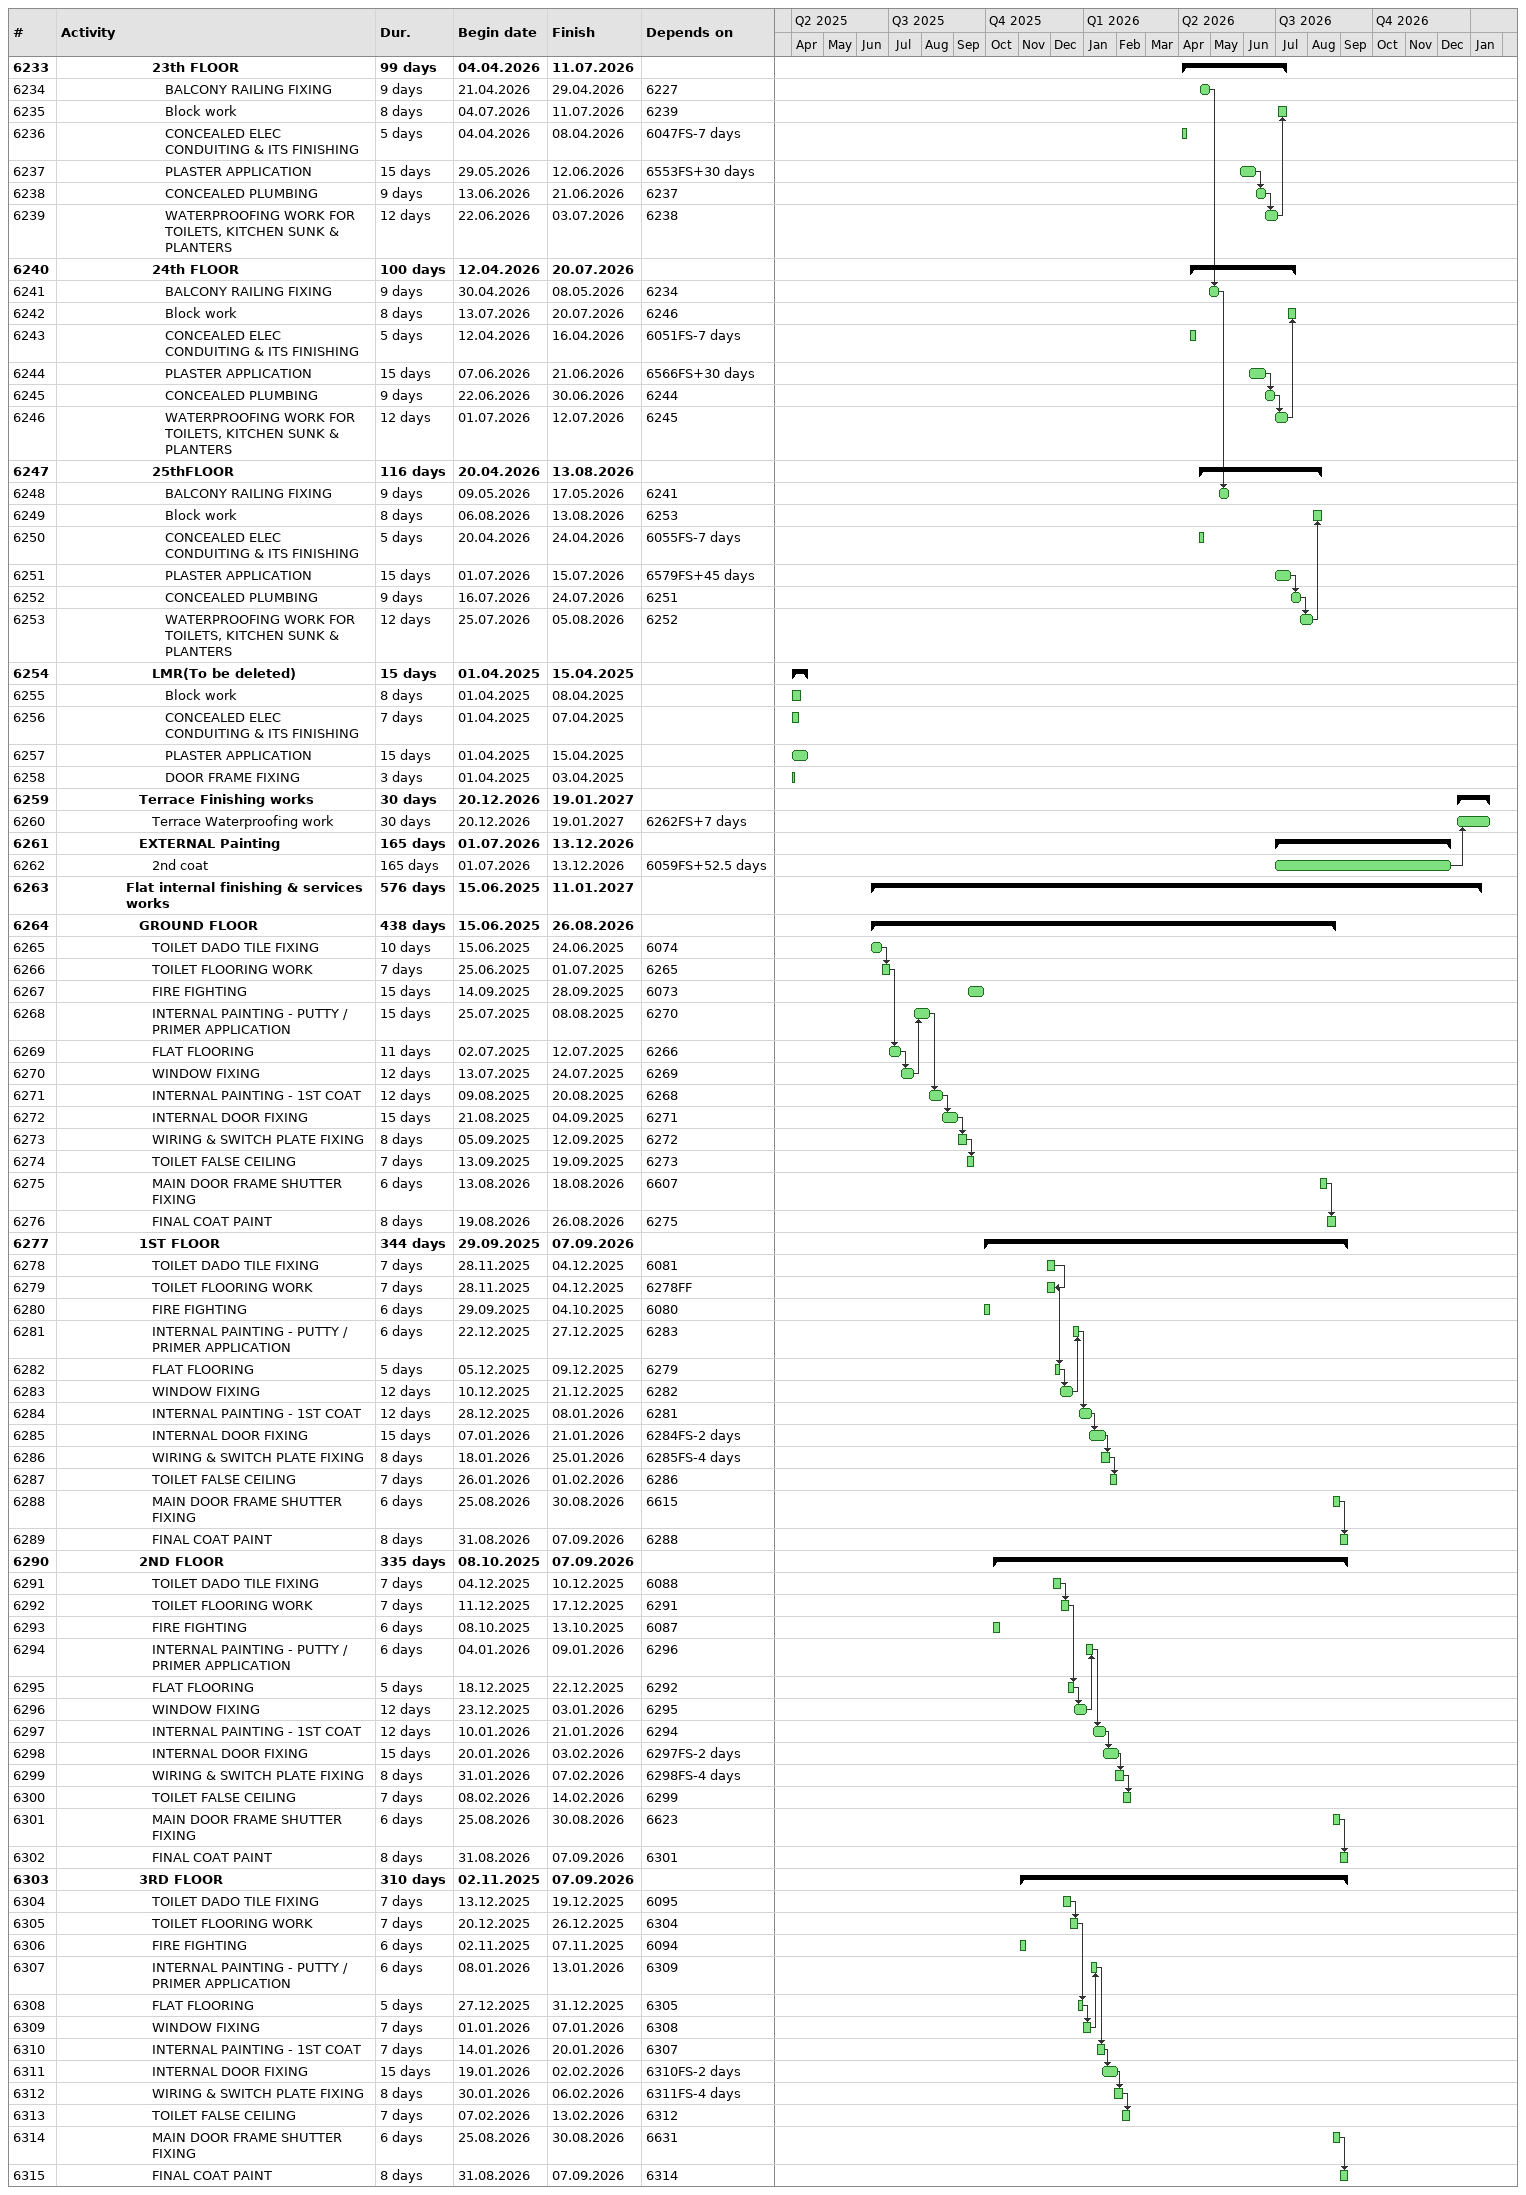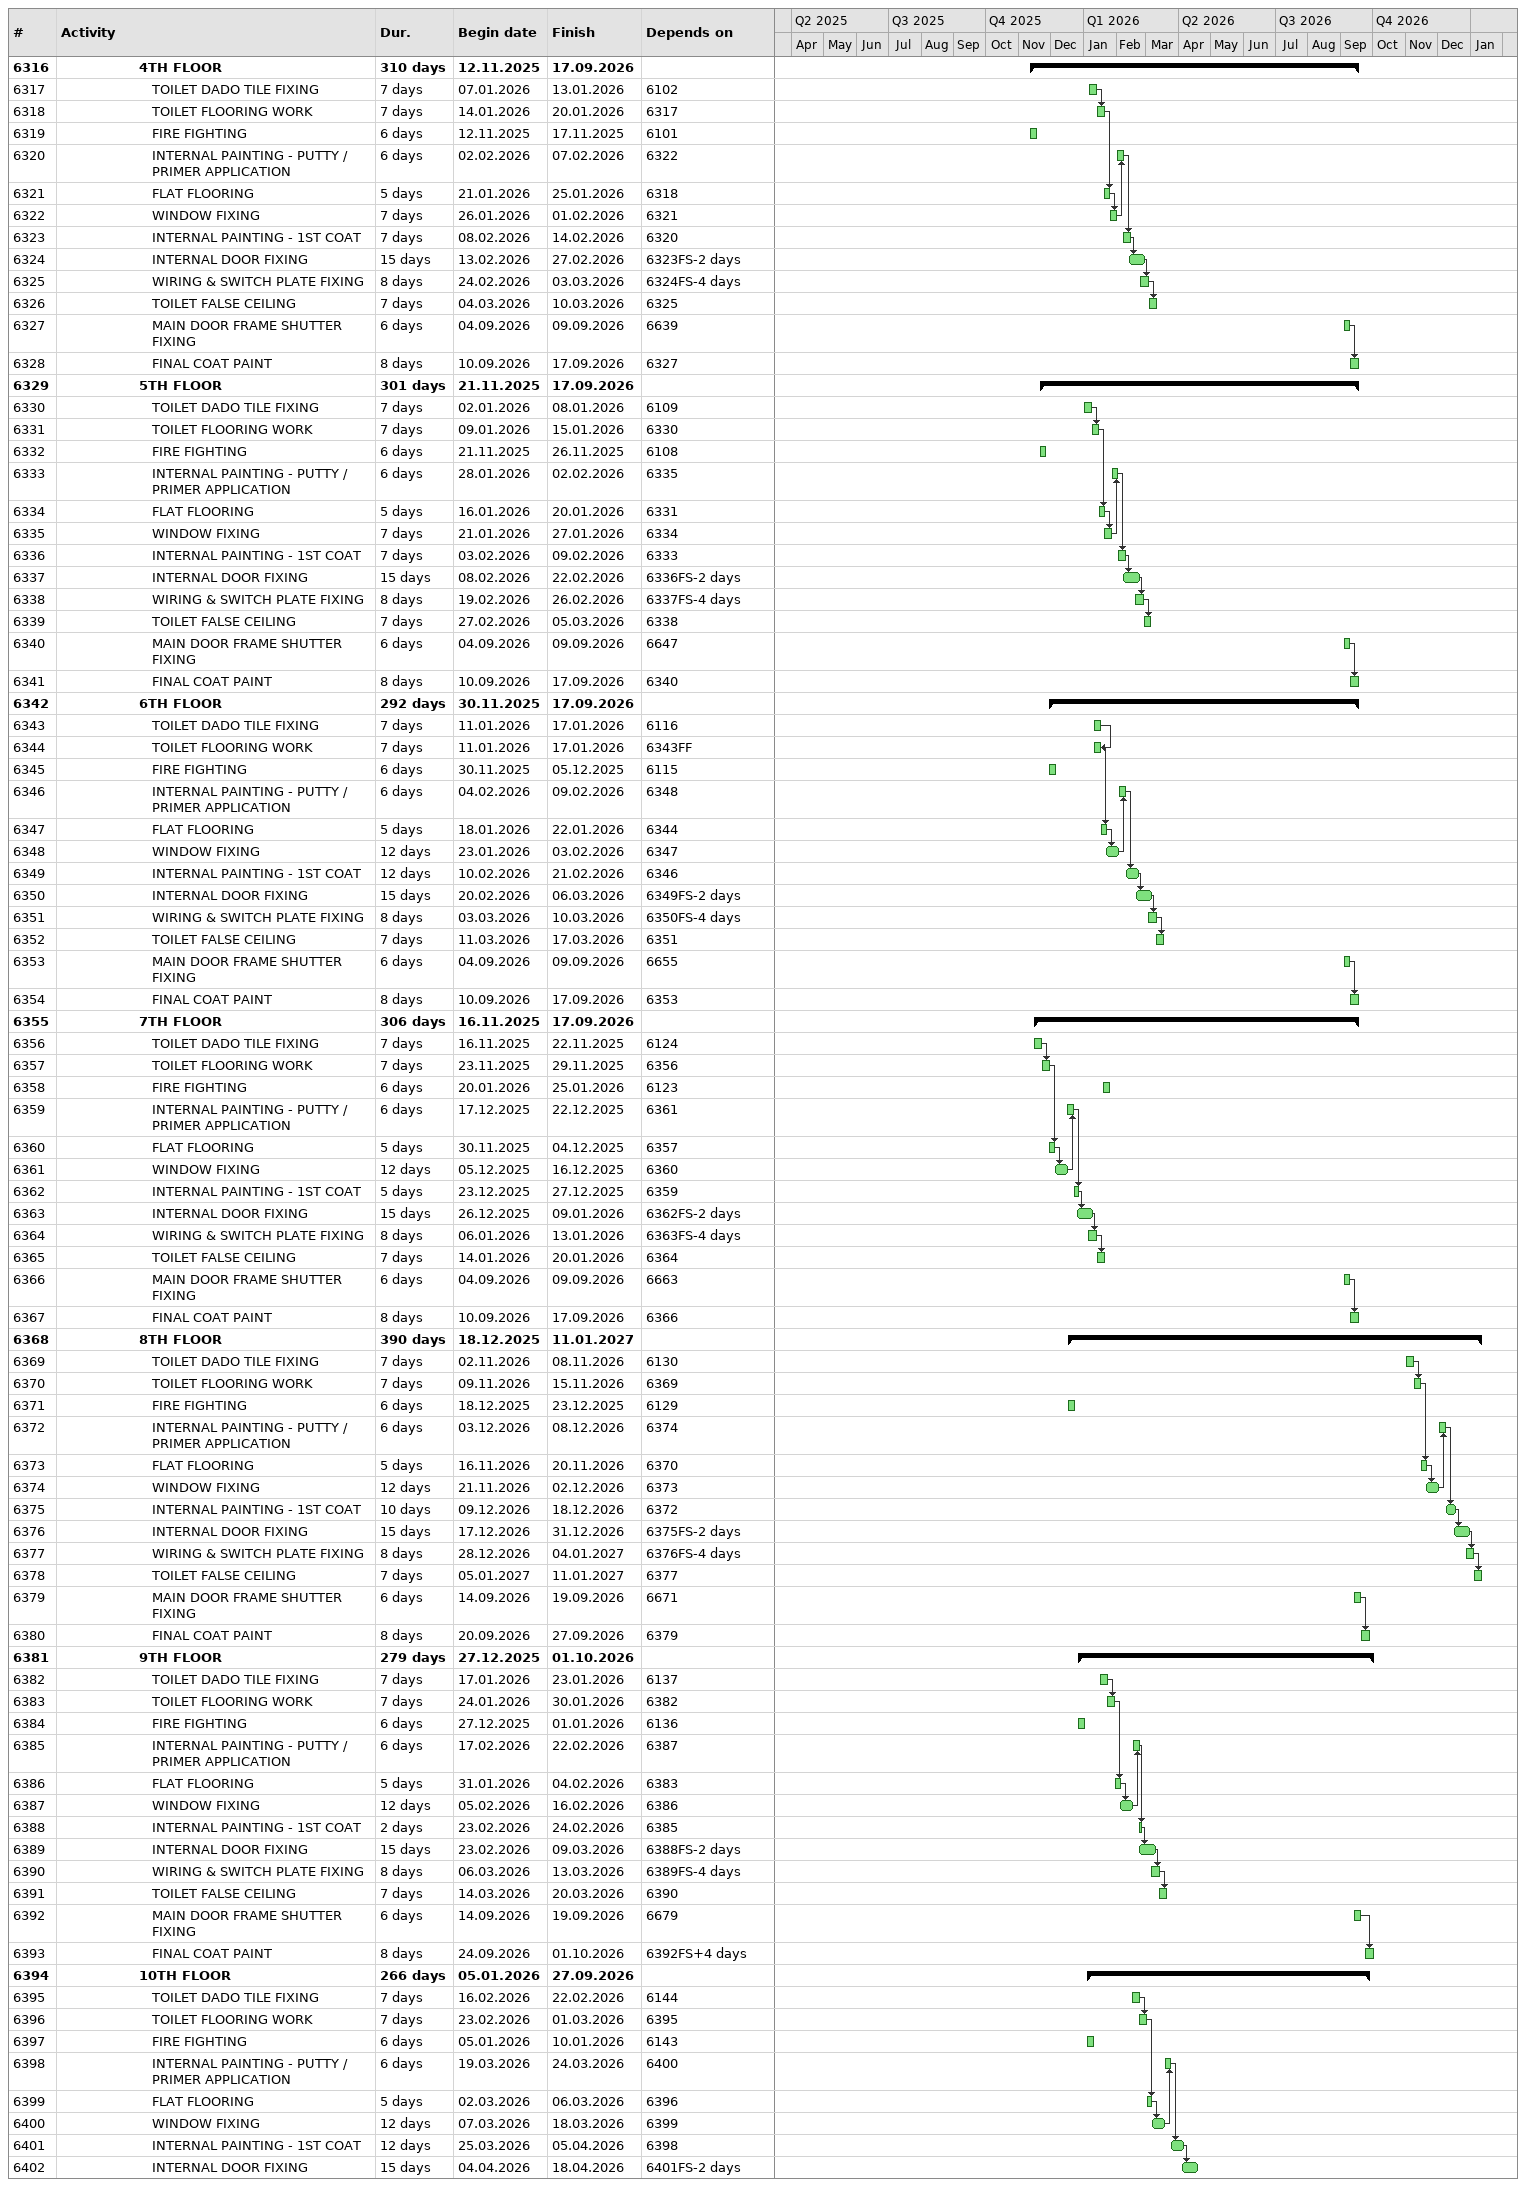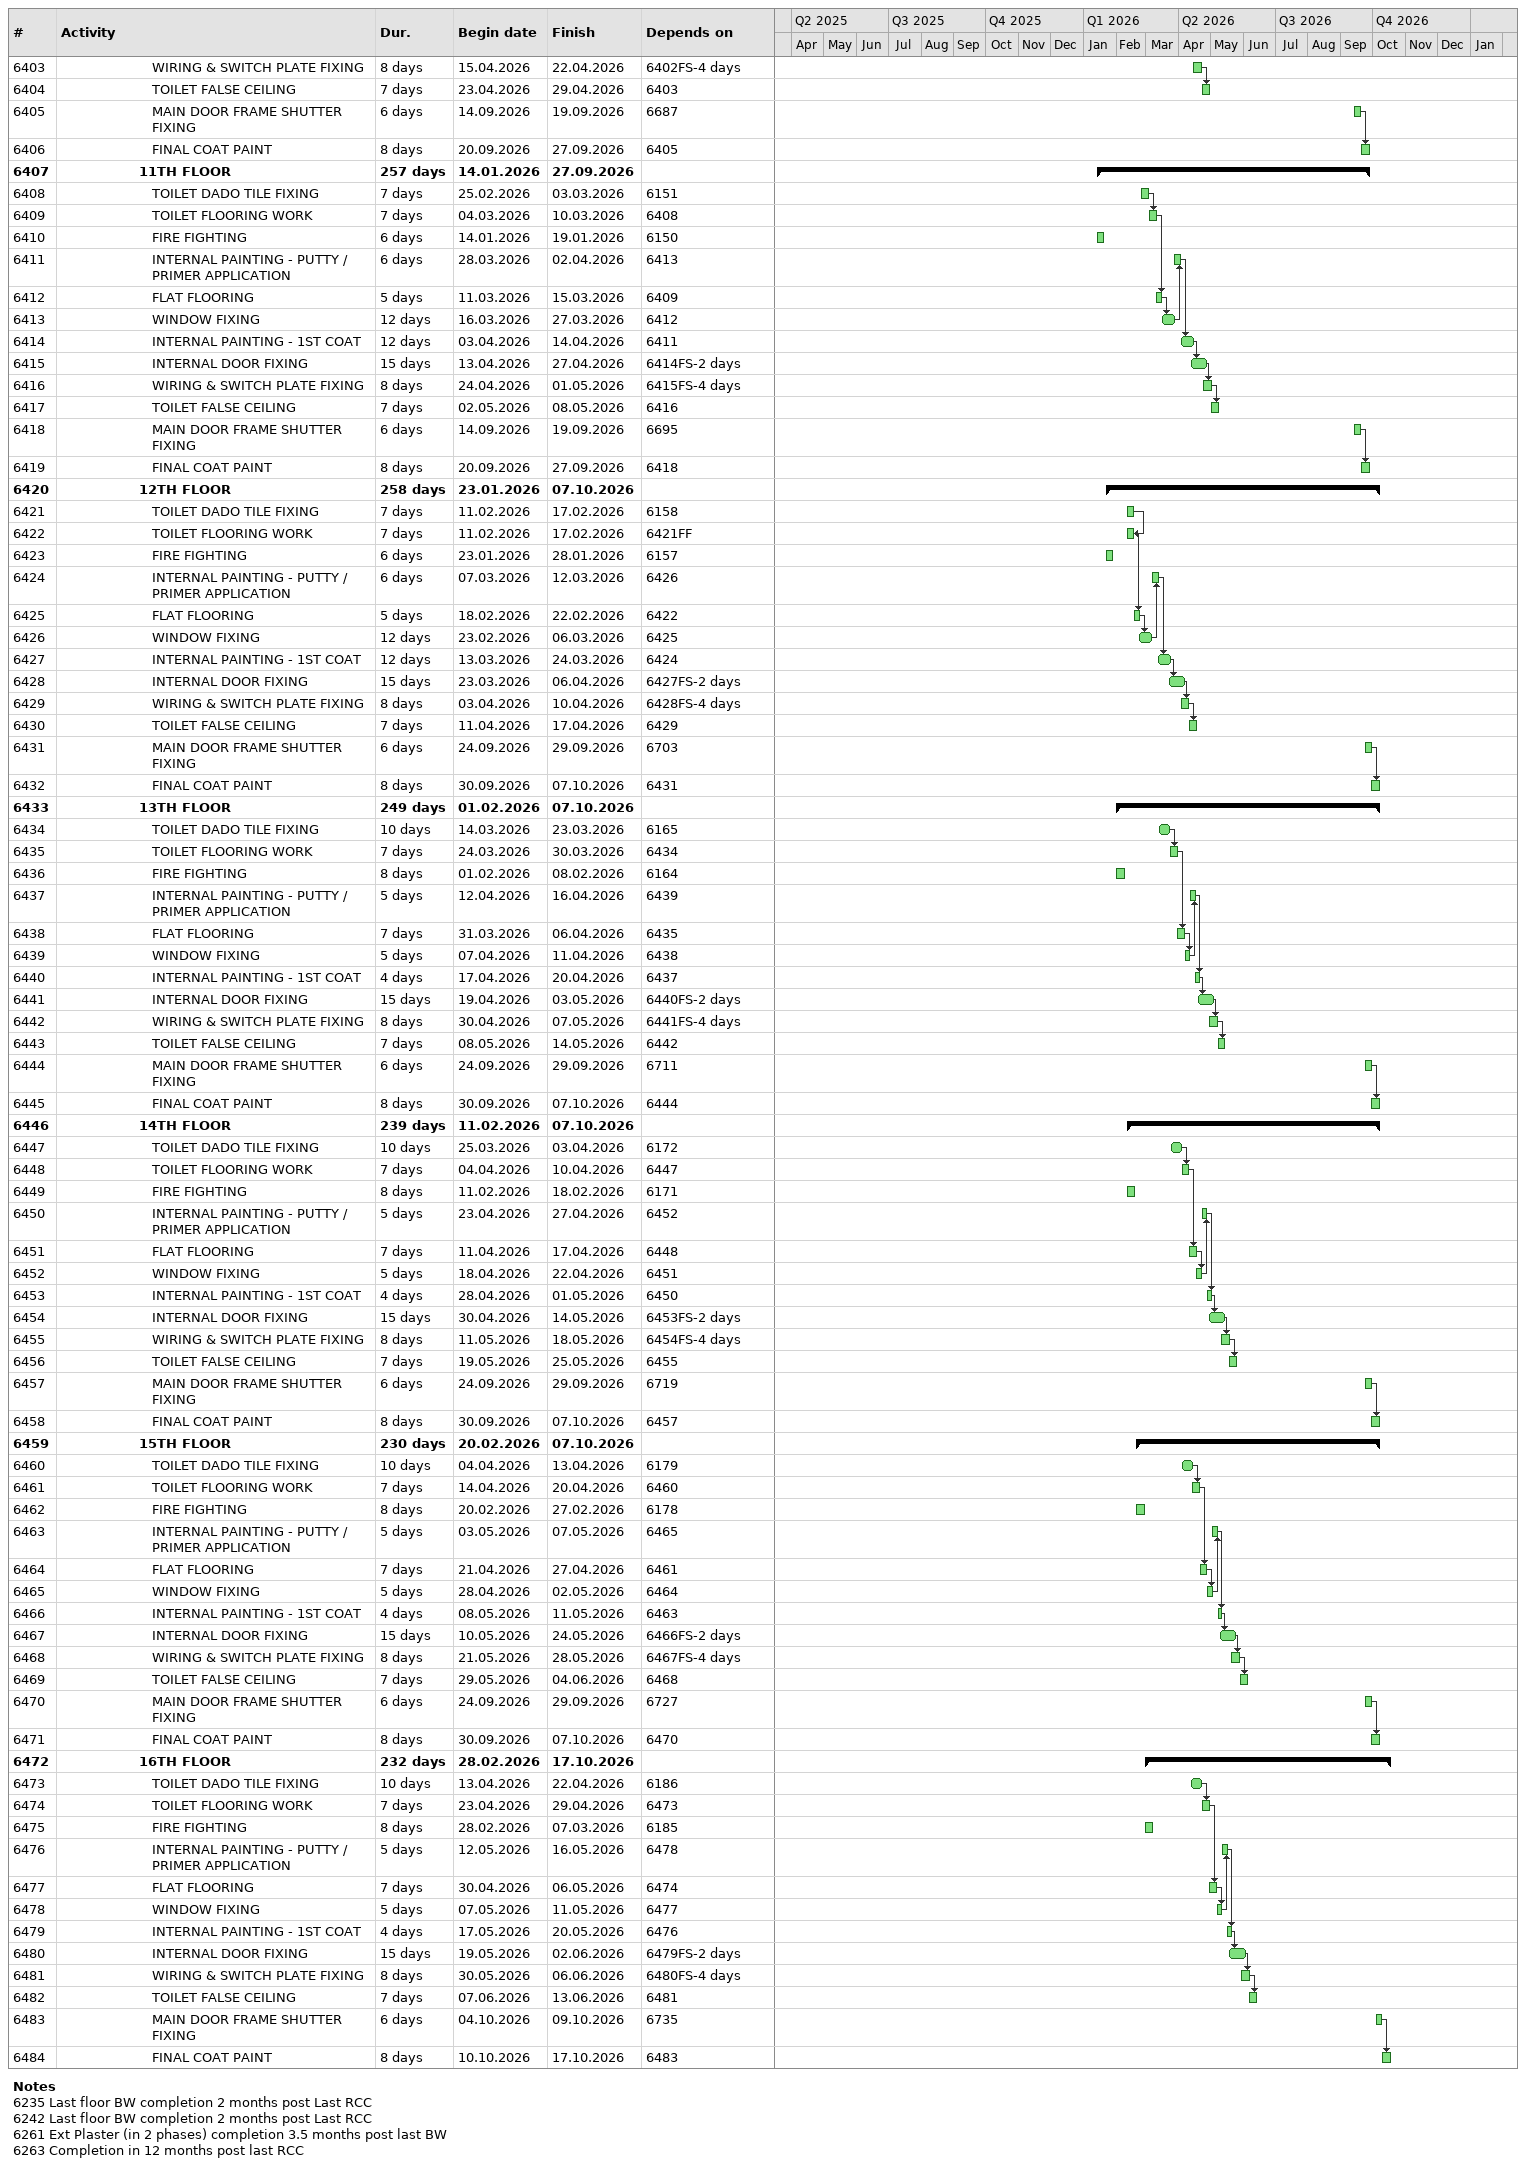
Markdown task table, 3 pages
| ID | Level | Task | Duration | Start | Finish | Predecessors |
|---|---|---|---|---|---|---|
| 6233 | 8 | **23th FLOOR** | 99d | 2026-04-04 | 2026-07-11 |  |
| 6234 | 9 | BALCONY RAILING FIXING | 9d | 2026-04-21 | 2026-04-29 | 6227 |
| 6235 | 9 | Block work | 8d | 2026-07-04 | 2026-07-11 | 6239 |
| 6236 | 9 | CONCEALED ELEC CONDUITING & ITS FINISHING | 5d | 2026-04-04 | 2026-04-08 | 6047FS-7d |
| 6237 | 9 | PLASTER APPLICATION | 15d | 2026-05-29 | 2026-06-12 | 6553FS+30d |
| 6238 | 9 | CONCEALED PLUMBING | 9d | 2026-06-13 | 2026-06-21 | 6237 |
| 6239 | 9 | WATERPROOFING WORK FOR TOILETS, KITCHEN SUNK & PLANTERS | 12d | 2026-06-22 | 2026-07-03 | 6238 |
| 6240 | 8 | **24th FLOOR** | 100d | 2026-04-12 | 2026-07-20 |  |
| 6241 | 9 | BALCONY RAILING FIXING | 9d | 2026-04-30 | 2026-05-08 | 6234 |
| 6242 | 9 | Block work | 8d | 2026-07-13 | 2026-07-20 | 6246 |
| 6243 | 9 | CONCEALED ELEC CONDUITING & ITS FINISHING | 5d | 2026-04-12 | 2026-04-16 | 6051FS-7d |
| 6244 | 9 | PLASTER APPLICATION | 15d | 2026-06-07 | 2026-06-21 | 6566FS+30d |
| 6245 | 9 | CONCEALED PLUMBING | 9d | 2026-06-22 | 2026-06-30 | 6244 |
| 6246 | 9 | WATERPROOFING WORK FOR TOILETS, KITCHEN SUNK & PLANTERS | 12d | 2026-07-01 | 2026-07-12 | 6245 |
| 6247 | 8 | **25thFLOOR** | 116d | 2026-04-20 | 2026-08-13 |  |
| 6248 | 9 | BALCONY RAILING FIXING | 9d | 2026-05-09 | 2026-05-17 | 6241 |
| 6249 | 9 | Block work | 8d | 2026-08-06 | 2026-08-13 | 6253 |
| 6250 | 9 | CONCEALED ELEC CONDUITING & ITS FINISHING | 5d | 2026-04-20 | 2026-04-24 | 6055FS-7d |
| 6251 | 9 | PLASTER APPLICATION | 15d | 2026-07-01 | 2026-07-15 | 6579FS+45d |
| 6252 | 9 | CONCEALED PLUMBING | 9d | 2026-07-16 | 2026-07-24 | 6251 |
| 6253 | 9 | WATERPROOFING WORK FOR TOILETS, KITCHEN SUNK & PLANTERS | 12d | 2026-07-25 | 2026-08-05 | 6252 |
| 6254 | 8 | **LMR(To be deleted)** | 15d | 2025-04-01 | 2025-04-15 |  |
| 6255 | 9 | Block work | 8d | 2025-04-01 | 2025-04-08 |  |
| 6256 | 9 | CONCEALED ELEC CONDUITING & ITS FINISHING | 7d | 2025-04-01 | 2025-04-07 |  |
| 6257 | 9 | PLASTER APPLICATION | 15d | 2025-04-01 | 2025-04-15 |  |
| 6258 | 9 | DOOR FRAME FIXING | 3d | 2025-04-01 | 2025-04-03 |  |
| 6259 | 7 | **Terrace Finishing works** | 30d | 2026-12-20 | 2027-01-19 |  |
| 6260 | 8 | Terrace Waterproofing work | 30d | 2026-12-20 | 2027-01-19 | 6262FS+7d |
| 6261 | 7 | **EXTERNAL Painting** | 165d | 2026-07-01 | 2026-12-13 |  |
| 6262 | 8 | 2nd coat | 165d | 2026-07-01 | 2026-12-13 | 6059FS+52.5d |
| 6263 | 6 | **Flat internal finishing & services works** | 576d | 2025-06-15 | 2027-01-11 |  |
| 6264 | 7 | **GROUND FLOOR** | 438d | 2025-06-15 | 2026-08-26 |  |
| 6265 | 8 | TOILET DADO TILE FIXING | 10d | 2025-06-15 | 2025-06-24 | 6074 |
| 6266 | 8 | TOILET FLOORING WORK | 7d | 2025-06-25 | 2025-07-01 | 6265 |
| 6267 | 8 | FIRE FIGHTING | 15d | 2025-09-14 | 2025-09-28 | 6073 |
| 6268 | 8 | INTERNAL PAINTING - PUTTY / PRIMER APPLICATION | 15d | 2025-07-25 | 2025-08-08 | 6270 |
| 6269 | 8 | FLAT FLOORING | 11d | 2025-07-02 | 2025-07-12 | 6266 |
| 6270 | 8 | WINDOW FIXING | 12d | 2025-07-13 | 2025-07-24 | 6269 |
| 6271 | 8 | INTERNAL PAINTING - 1ST COAT | 12d | 2025-08-09 | 2025-08-20 | 6268 |
| 6272 | 8 | INTERNAL DOOR FIXING | 15d | 2025-08-21 | 2025-09-04 | 6271 |
| 6273 | 8 | WIRING & SWITCH PLATE FIXING | 8d | 2025-09-05 | 2025-09-12 | 6272 |
| 6274 | 8 | TOILET FALSE CEILING | 7d | 2025-09-13 | 2025-09-19 | 6273 |
| 6275 | 8 | MAIN DOOR FRAME SHUTTER FIXING | 6d | 2026-08-13 | 2026-08-18 | 6607 |
| 6276 | 8 | FINAL COAT PAINT | 8d | 2026-08-19 | 2026-08-26 | 6275 |
| 6277 | 7 | **1ST FLOOR** | 344d | 2025-09-29 | 2026-09-07 |  |
| 6278 | 8 | TOILET DADO TILE FIXING | 7d | 2025-11-28 | 2025-12-04 | 6081 |
| 6279 | 8 | TOILET FLOORING WORK | 7d | 2025-11-28 | 2025-12-04 | 6278FF |
| 6280 | 8 | FIRE FIGHTING | 6d | 2025-09-29 | 2025-10-04 | 6080 |
| 6281 | 8 | INTERNAL PAINTING - PUTTY / PRIMER APPLICATION | 6d | 2025-12-22 | 2025-12-27 | 6283 |
| 6282 | 8 | FLAT FLOORING | 5d | 2025-12-05 | 2025-12-09 | 6279 |
| 6283 | 8 | WINDOW FIXING | 12d | 2025-12-10 | 2025-12-21 | 6282 |
| 6284 | 8 | INTERNAL PAINTING - 1ST COAT | 12d | 2025-12-28 | 2026-01-08 | 6281 |
| 6285 | 8 | INTERNAL DOOR FIXING | 15d | 2026-01-07 | 2026-01-21 | 6284FS-2d |
| 6286 | 8 | WIRING & SWITCH PLATE FIXING | 8d | 2026-01-18 | 2026-01-25 | 6285FS-4d |
| 6287 | 8 | TOILET FALSE CEILING | 7d | 2026-01-26 | 2026-02-01 | 6286 |
| 6288 | 8 | MAIN DOOR FRAME SHUTTER FIXING | 6d | 2026-08-25 | 2026-08-30 | 6615 |
| 6289 | 8 | FINAL COAT PAINT | 8d | 2026-08-31 | 2026-09-07 | 6288 |
| 6290 | 7 | **2ND FLOOR** | 335d | 2025-10-08 | 2026-09-07 |  |
| 6291 | 8 | TOILET DADO TILE FIXING | 7d | 2025-12-04 | 2025-12-10 | 6088 |
| 6292 | 8 | TOILET FLOORING WORK | 7d | 2025-12-11 | 2025-12-17 | 6291 |
| 6293 | 8 | FIRE FIGHTING | 6d | 2025-10-08 | 2025-10-13 | 6087 |
| 6294 | 8 | INTERNAL PAINTING - PUTTY / PRIMER APPLICATION | 6d | 2026-01-04 | 2026-01-09 | 6296 |
| 6295 | 8 | FLAT FLOORING | 5d | 2025-12-18 | 2025-12-22 | 6292 |
| 6296 | 8 | WINDOW FIXING | 12d | 2025-12-23 | 2026-01-03 | 6295 |
| 6297 | 8 | INTERNAL PAINTING - 1ST COAT | 12d | 2026-01-10 | 2026-01-21 | 6294 |
| 6298 | 8 | INTERNAL DOOR FIXING | 15d | 2026-01-20 | 2026-02-03 | 6297FS-2d |
| 6299 | 8 | WIRING & SWITCH PLATE FIXING | 8d | 2026-01-31 | 2026-02-07 | 6298FS-4d |
| 6300 | 8 | TOILET FALSE CEILING | 7d | 2026-02-08 | 2026-02-14 | 6299 |
| 6301 | 8 | MAIN DOOR FRAME SHUTTER FIXING | 6d | 2026-08-25 | 2026-08-30 | 6623 |
| 6302 | 8 | FINAL COAT PAINT | 8d | 2026-08-31 | 2026-09-07 | 6301 |
| 6303 | 7 | **3RD FLOOR** | 310d | 2025-11-02 | 2026-09-07 |  |
| 6304 | 8 | TOILET DADO TILE FIXING | 7d | 2025-12-13 | 2025-12-19 | 6095 |
| 6305 | 8 | TOILET FLOORING WORK | 7d | 2025-12-20 | 2025-12-26 | 6304 |
| 6306 | 8 | FIRE FIGHTING | 6d | 2025-11-02 | 2025-11-07 | 6094 |
| 6307 | 8 | INTERNAL PAINTING - PUTTY / PRIMER APPLICATION | 6d | 2026-01-08 | 2026-01-13 | 6309 |
| 6308 | 8 | FLAT FLOORING | 5d | 2025-12-27 | 2025-12-31 | 6305 |
| 6309 | 8 | WINDOW FIXING | 7d | 2026-01-01 | 2026-01-07 | 6308 |
| 6310 | 8 | INTERNAL PAINTING - 1ST COAT | 7d | 2026-01-14 | 2026-01-20 | 6307 |
| 6311 | 8 | INTERNAL DOOR FIXING | 15d | 2026-01-19 | 2026-02-02 | 6310FS-2d |
| 6312 | 8 | WIRING & SWITCH PLATE FIXING | 8d | 2026-01-30 | 2026-02-06 | 6311FS-4d |
| 6313 | 8 | TOILET FALSE CEILING | 7d | 2026-02-07 | 2026-02-13 | 6312 |
| 6314 | 8 | MAIN DOOR FRAME SHUTTER FIXING | 6d | 2026-08-25 | 2026-08-30 | 6631 |
| 6315 | 8 | FINAL COAT PAINT | 8d | 2026-08-31 | 2026-09-07 | 6314 |
| 6316 | 7 | **4TH FLOOR** | 310d | 2025-11-12 | 2026-09-17 |  |
| 6317 | 8 | TOILET DADO TILE FIXING | 7d | 2026-01-07 | 2026-01-13 | 6102 |
| 6318 | 8 | TOILET FLOORING WORK | 7d | 2026-01-14 | 2026-01-20 | 6317 |
| 6319 | 8 | FIRE FIGHTING | 6d | 2025-11-12 | 2025-11-17 | 6101 |
| 6320 | 8 | INTERNAL PAINTING - PUTTY / PRIMER APPLICATION | 6d | 2026-02-02 | 2026-02-07 | 6322 |
| 6321 | 8 | FLAT FLOORING | 5d | 2026-01-21 | 2026-01-25 | 6318 |
| 6322 | 8 | WINDOW FIXING | 7d | 2026-01-26 | 2026-02-01 | 6321 |
| 6323 | 8 | INTERNAL PAINTING - 1ST COAT | 7d | 2026-02-08 | 2026-02-14 | 6320 |
| 6324 | 8 | INTERNAL DOOR FIXING | 15d | 2026-02-13 | 2026-02-27 | 6323FS-2d |
| 6325 | 8 | WIRING & SWITCH PLATE FIXING | 8d | 2026-02-24 | 2026-03-03 | 6324FS-4d |
| 6326 | 8 | TOILET FALSE CEILING | 7d | 2026-03-04 | 2026-03-10 | 6325 |
| 6327 | 8 | MAIN DOOR FRAME SHUTTER FIXING | 6d | 2026-09-04 | 2026-09-09 | 6639 |
| 6328 | 8 | FINAL COAT PAINT | 8d | 2026-09-10 | 2026-09-17 | 6327 |
| 6329 | 7 | **5TH FLOOR** | 301d | 2025-11-21 | 2026-09-17 |  |
| 6330 | 8 | TOILET DADO TILE FIXING | 7d | 2026-01-02 | 2026-01-08 | 6109 |
| 6331 | 8 | TOILET FLOORING WORK | 7d | 2026-01-09 | 2026-01-15 | 6330 |
| 6332 | 8 | FIRE FIGHTING | 6d | 2025-11-21 | 2025-11-26 | 6108 |
| 6333 | 8 | INTERNAL PAINTING - PUTTY / PRIMER APPLICATION | 6d | 2026-01-28 | 2026-02-02 | 6335 |
| 6334 | 8 | FLAT FLOORING | 5d | 2026-01-16 | 2026-01-20 | 6331 |
| 6335 | 8 | WINDOW FIXING | 7d | 2026-01-21 | 2026-01-27 | 6334 |
| 6336 | 8 | INTERNAL PAINTING - 1ST COAT | 7d | 2026-02-03 | 2026-02-09 | 6333 |
| 6337 | 8 | INTERNAL DOOR FIXING | 15d | 2026-02-08 | 2026-02-22 | 6336FS-2d |
| 6338 | 8 | WIRING & SWITCH PLATE FIXING | 8d | 2026-02-19 | 2026-02-26 | 6337FS-4d |
| 6339 | 8 | TOILET FALSE CEILING | 7d | 2026-02-27 | 2026-03-05 | 6338 |
| 6340 | 8 | MAIN DOOR FRAME SHUTTER FIXING | 6d | 2026-09-04 | 2026-09-09 | 6647 |
| 6341 | 8 | FINAL COAT PAINT | 8d | 2026-09-10 | 2026-09-17 | 6340 |
| 6342 | 7 | **6TH FLOOR** | 292d | 2025-11-30 | 2026-09-17 |  |
| 6343 | 8 | TOILET DADO TILE FIXING | 7d | 2026-01-11 | 2026-01-17 | 6116 |
| 6344 | 8 | TOILET FLOORING WORK | 7d | 2026-01-11 | 2026-01-17 | 6343FF |
| 6345 | 8 | FIRE FIGHTING | 6d | 2025-11-30 | 2025-12-05 | 6115 |
| 6346 | 8 | INTERNAL PAINTING - PUTTY / PRIMER APPLICATION | 6d | 2026-02-04 | 2026-02-09 | 6348 |
| 6347 | 8 | FLAT FLOORING | 5d | 2026-01-18 | 2026-01-22 | 6344 |
| 6348 | 8 | WINDOW FIXING | 12d | 2026-01-23 | 2026-02-03 | 6347 |
| 6349 | 8 | INTERNAL PAINTING - 1ST COAT | 12d | 2026-02-10 | 2026-02-21 | 6346 |
| 6350 | 8 | INTERNAL DOOR FIXING | 15d | 2026-02-20 | 2026-03-06 | 6349FS-2d |
| 6351 | 8 | WIRING & SWITCH PLATE FIXING | 8d | 2026-03-03 | 2026-03-10 | 6350FS-4d |
| 6352 | 8 | TOILET FALSE CEILING | 7d | 2026-03-11 | 2026-03-17 | 6351 |
| 6353 | 8 | MAIN DOOR FRAME SHUTTER FIXING | 6d | 2026-09-04 | 2026-09-09 | 6655 |
| 6354 | 8 | FINAL COAT PAINT | 8d | 2026-09-10 | 2026-09-17 | 6353 |
| 6355 | 7 | **7TH FLOOR** | 306d | 2025-11-16 | 2026-09-17 |  |
| 6356 | 8 | TOILET DADO TILE FIXING | 7d | 2025-11-16 | 2025-11-22 | 6124 |
| 6357 | 8 | TOILET FLOORING WORK | 7d | 2025-11-23 | 2025-11-29 | 6356 |
| 6358 | 8 | FIRE FIGHTING | 6d | 2026-01-20 | 2026-01-25 | 6123 |
| 6359 | 8 | INTERNAL PAINTING - PUTTY / PRIMER APPLICATION | 6d | 2025-12-17 | 2025-12-22 | 6361 |
| 6360 | 8 | FLAT FLOORING | 5d | 2025-11-30 | 2025-12-04 | 6357 |
| 6361 | 8 | WINDOW FIXING | 12d | 2025-12-05 | 2025-12-16 | 6360 |
| 6362 | 8 | INTERNAL PAINTING - 1ST COAT | 5d | 2025-12-23 | 2025-12-27 | 6359 |
| 6363 | 8 | INTERNAL DOOR FIXING | 15d | 2025-12-26 | 2026-01-09 | 6362FS-2d |
| 6364 | 8 | WIRING & SWITCH PLATE FIXING | 8d | 2026-01-06 | 2026-01-13 | 6363FS-4d |
| 6365 | 8 | TOILET FALSE CEILING | 7d | 2026-01-14 | 2026-01-20 | 6364 |
| 6366 | 8 | MAIN DOOR FRAME SHUTTER FIXING | 6d | 2026-09-04 | 2026-09-09 | 6663 |
| 6367 | 8 | FINAL COAT PAINT | 8d | 2026-09-10 | 2026-09-17 | 6366 |
| 6368 | 7 | **8TH FLOOR** | 390d | 2025-12-18 | 2027-01-11 |  |
| 6369 | 8 | TOILET DADO TILE FIXING | 7d | 2026-11-02 | 2026-11-08 | 6130 |
| 6370 | 8 | TOILET FLOORING WORK | 7d | 2026-11-09 | 2026-11-15 | 6369 |
| 6371 | 8 | FIRE FIGHTING | 6d | 2025-12-18 | 2025-12-23 | 6129 |
| 6372 | 8 | INTERNAL PAINTING - PUTTY / PRIMER APPLICATION | 6d | 2026-12-03 | 2026-12-08 | 6374 |
| 6373 | 8 | FLAT FLOORING | 5d | 2026-11-16 | 2026-11-20 | 6370 |
| 6374 | 8 | WINDOW FIXING | 12d | 2026-11-21 | 2026-12-02 | 6373 |
| 6375 | 8 | INTERNAL PAINTING - 1ST COAT | 10d | 2026-12-09 | 2026-12-18 | 6372 |
| 6376 | 8 | INTERNAL DOOR FIXING | 15d | 2026-12-17 | 2026-12-31 | 6375FS-2d |
| 6377 | 8 | WIRING & SWITCH PLATE FIXING | 8d | 2026-12-28 | 2027-01-04 | 6376FS-4d |
| 6378 | 8 | TOILET FALSE CEILING | 7d | 2027-01-05 | 2027-01-11 | 6377 |
| 6379 | 8 | MAIN DOOR FRAME SHUTTER FIXING | 6d | 2026-09-14 | 2026-09-19 | 6671 |
| 6380 | 8 | FINAL COAT PAINT | 8d | 2026-09-20 | 2026-09-27 | 6379 |
| 6381 | 7 | **9TH FLOOR** | 279d | 2025-12-27 | 2026-10-01 |  |
| 6382 | 8 | TOILET DADO TILE FIXING | 7d | 2026-01-17 | 2026-01-23 | 6137 |
| 6383 | 8 | TOILET FLOORING WORK | 7d | 2026-01-24 | 2026-01-30 | 6382 |
| 6384 | 8 | FIRE FIGHTING | 6d | 2025-12-27 | 2026-01-01 | 6136 |
| 6385 | 8 | INTERNAL PAINTING - PUTTY / PRIMER APPLICATION | 6d | 2026-02-17 | 2026-02-22 | 6387 |
| 6386 | 8 | FLAT FLOORING | 5d | 2026-01-31 | 2026-02-04 | 6383 |
| 6387 | 8 | WINDOW FIXING | 12d | 2026-02-05 | 2026-02-16 | 6386 |
| 6388 | 8 | INTERNAL PAINTING - 1ST COAT | 2d | 2026-02-23 | 2026-02-24 | 6385 |
| 6389 | 8 | INTERNAL DOOR FIXING | 15d | 2026-02-23 | 2026-03-09 | 6388FS-2d |
| 6390 | 8 | WIRING & SWITCH PLATE FIXING | 8d | 2026-03-06 | 2026-03-13 | 6389FS-4d |
| 6391 | 8 | TOILET FALSE CEILING | 7d | 2026-03-14 | 2026-03-20 | 6390 |
| 6392 | 8 | MAIN DOOR FRAME SHUTTER FIXING | 6d | 2026-09-14 | 2026-09-19 | 6679 |
| 6393 | 8 | FINAL COAT PAINT | 8d | 2026-09-24 | 2026-10-01 | 6392FS+4d |
| 6394 | 7 | **10TH FLOOR** | 266d | 2026-01-05 | 2026-09-27 |  |
| 6395 | 8 | TOILET DADO TILE FIXING | 7d | 2026-02-16 | 2026-02-22 | 6144 |
| 6396 | 8 | TOILET FLOORING WORK | 7d | 2026-02-23 | 2026-03-01 | 6395 |
| 6397 | 8 | FIRE FIGHTING | 6d | 2026-01-05 | 2026-01-10 | 6143 |
| 6398 | 8 | INTERNAL PAINTING - PUTTY / PRIMER APPLICATION | 6d | 2026-03-19 | 2026-03-24 | 6400 |
| 6399 | 8 | FLAT FLOORING | 5d | 2026-03-02 | 2026-03-06 | 6396 |
| 6400 | 8 | WINDOW FIXING | 12d | 2026-03-07 | 2026-03-18 | 6399 |
| 6401 | 8 | INTERNAL PAINTING - 1ST COAT | 12d | 2026-03-25 | 2026-04-05 | 6398 |
| 6402 | 8 | INTERNAL DOOR FIXING | 15d | 2026-04-04 | 2026-04-18 | 6401FS-2d |
| 6403 | 8 | WIRING & SWITCH PLATE FIXING | 8d | 2026-04-15 | 2026-04-22 | 6402FS-4d |
| 6404 | 8 | TOILET FALSE CEILING | 7d | 2026-04-23 | 2026-04-29 | 6403 |
| 6405 | 8 | MAIN DOOR FRAME SHUTTER FIXING | 6d | 2026-09-14 | 2026-09-19 | 6687 |
| 6406 | 8 | FINAL COAT PAINT | 8d | 2026-09-20 | 2026-09-27 | 6405 |
| 6407 | 7 | **11TH FLOOR** | 257d | 2026-01-14 | 2026-09-27 |  |
| 6408 | 8 | TOILET DADO TILE FIXING | 7d | 2026-02-25 | 2026-03-03 | 6151 |
| 6409 | 8 | TOILET FLOORING WORK | 7d | 2026-03-04 | 2026-03-10 | 6408 |
| 6410 | 8 | FIRE FIGHTING | 6d | 2026-01-14 | 2026-01-19 | 6150 |
| 6411 | 8 | INTERNAL PAINTING - PUTTY / PRIMER APPLICATION | 6d | 2026-03-28 | 2026-04-02 | 6413 |
| 6412 | 8 | FLAT FLOORING | 5d | 2026-03-11 | 2026-03-15 | 6409 |
| 6413 | 8 | WINDOW FIXING | 12d | 2026-03-16 | 2026-03-27 | 6412 |
| 6414 | 8 | INTERNAL PAINTING - 1ST COAT | 12d | 2026-04-03 | 2026-04-14 | 6411 |
| 6415 | 8 | INTERNAL DOOR FIXING | 15d | 2026-04-13 | 2026-04-27 | 6414FS-2d |
| 6416 | 8 | WIRING & SWITCH PLATE FIXING | 8d | 2026-04-24 | 2026-05-01 | 6415FS-4d |
| 6417 | 8 | TOILET FALSE CEILING | 7d | 2026-05-02 | 2026-05-08 | 6416 |
| 6418 | 8 | MAIN DOOR FRAME SHUTTER FIXING | 6d | 2026-09-14 | 2026-09-19 | 6695 |
| 6419 | 8 | FINAL COAT PAINT | 8d | 2026-09-20 | 2026-09-27 | 6418 |
| 6420 | 7 | **12TH FLOOR** | 258d | 2026-01-23 | 2026-10-07 |  |
| 6421 | 8 | TOILET DADO TILE FIXING | 7d | 2026-02-11 | 2026-02-17 | 6158 |
| 6422 | 8 | TOILET FLOORING WORK | 7d | 2026-02-11 | 2026-02-17 | 6421FF |
| 6423 | 8 | FIRE FIGHTING | 6d | 2026-01-23 | 2026-01-28 | 6157 |
| 6424 | 8 | INTERNAL PAINTING - PUTTY / PRIMER APPLICATION | 6d | 2026-03-07 | 2026-03-12 | 6426 |
| 6425 | 8 | FLAT FLOORING | 5d | 2026-02-18 | 2026-02-22 | 6422 |
| 6426 | 8 | WINDOW FIXING | 12d | 2026-02-23 | 2026-03-06 | 6425 |
| 6427 | 8 | INTERNAL PAINTING - 1ST COAT | 12d | 2026-03-13 | 2026-03-24 | 6424 |
| 6428 | 8 | INTERNAL DOOR FIXING | 15d | 2026-03-23 | 2026-04-06 | 6427FS-2d |
| 6429 | 8 | WIRING & SWITCH PLATE FIXING | 8d | 2026-04-03 | 2026-04-10 | 6428FS-4d |
| 6430 | 8 | TOILET FALSE CEILING | 7d | 2026-04-11 | 2026-04-17 | 6429 |
| 6431 | 8 | MAIN DOOR FRAME SHUTTER FIXING | 6d | 2026-09-24 | 2026-09-29 | 6703 |
| 6432 | 8 | FINAL COAT PAINT | 8d | 2026-09-30 | 2026-10-07 | 6431 |
| 6433 | 7 | **13TH FLOOR** | 249d | 2026-02-01 | 2026-10-07 |  |
| 6434 | 8 | TOILET DADO TILE FIXING | 10d | 2026-03-14 | 2026-03-23 | 6165 |
| 6435 | 8 | TOILET FLOORING WORK | 7d | 2026-03-24 | 2026-03-30 | 6434 |
| 6436 | 8 | FIRE FIGHTING | 8d | 2026-02-01 | 2026-02-08 | 6164 |
| 6437 | 8 | INTERNAL PAINTING - PUTTY / PRIMER APPLICATION | 5d | 2026-04-12 | 2026-04-16 | 6439 |
| 6438 | 8 | FLAT FLOORING | 7d | 2026-03-31 | 2026-04-06 | 6435 |
| 6439 | 8 | WINDOW FIXING | 5d | 2026-04-07 | 2026-04-11 | 6438 |
| 6440 | 8 | INTERNAL PAINTING - 1ST COAT | 4d | 2026-04-17 | 2026-04-20 | 6437 |
| 6441 | 8 | INTERNAL DOOR FIXING | 15d | 2026-04-19 | 2026-05-03 | 6440FS-2d |
| 6442 | 8 | WIRING & SWITCH PLATE FIXING | 8d | 2026-04-30 | 2026-05-07 | 6441FS-4d |
| 6443 | 8 | TOILET FALSE CEILING | 7d | 2026-05-08 | 2026-05-14 | 6442 |
| 6444 | 8 | MAIN DOOR FRAME SHUTTER FIXING | 6d | 2026-09-24 | 2026-09-29 | 6711 |
| 6445 | 8 | FINAL COAT PAINT | 8d | 2026-09-30 | 2026-10-07 | 6444 |
| 6446 | 7 | **14TH FLOOR** | 239d | 2026-02-11 | 2026-10-07 |  |
| 6447 | 8 | TOILET DADO TILE FIXING | 10d | 2026-03-25 | 2026-04-03 | 6172 |
| 6448 | 8 | TOILET FLOORING WORK | 7d | 2026-04-04 | 2026-04-10 | 6447 |
| 6449 | 8 | FIRE FIGHTING | 8d | 2026-02-11 | 2026-02-18 | 6171 |
| 6450 | 8 | INTERNAL PAINTING - PUTTY / PRIMER APPLICATION | 5d | 2026-04-23 | 2026-04-27 | 6452 |
| 6451 | 8 | FLAT FLOORING | 7d | 2026-04-11 | 2026-04-17 | 6448 |
| 6452 | 8 | WINDOW FIXING | 5d | 2026-04-18 | 2026-04-22 | 6451 |
| 6453 | 8 | INTERNAL PAINTING - 1ST COAT | 4d | 2026-04-28 | 2026-05-01 | 6450 |
| 6454 | 8 | INTERNAL DOOR FIXING | 15d | 2026-04-30 | 2026-05-14 | 6453FS-2d |
| 6455 | 8 | WIRING & SWITCH PLATE FIXING | 8d | 2026-05-11 | 2026-05-18 | 6454FS-4d |
| 6456 | 8 | TOILET FALSE CEILING | 7d | 2026-05-19 | 2026-05-25 | 6455 |
| 6457 | 8 | MAIN DOOR FRAME SHUTTER FIXING | 6d | 2026-09-24 | 2026-09-29 | 6719 |
| 6458 | 8 | FINAL COAT PAINT | 8d | 2026-09-30 | 2026-10-07 | 6457 |
| 6459 | 7 | **15TH FLOOR** | 230d | 2026-02-20 | 2026-10-07 |  |
| 6460 | 8 | TOILET DADO TILE FIXING | 10d | 2026-04-04 | 2026-04-13 | 6179 |
| 6461 | 8 | TOILET FLOORING WORK | 7d | 2026-04-14 | 2026-04-20 | 6460 |
| 6462 | 8 | FIRE FIGHTING | 8d | 2026-02-20 | 2026-02-27 | 6178 |
| 6463 | 8 | INTERNAL PAINTING - PUTTY / PRIMER APPLICATION | 5d | 2026-05-03 | 2026-05-07 | 6465 |
| 6464 | 8 | FLAT FLOORING | 7d | 2026-04-21 | 2026-04-27 | 6461 |
| 6465 | 8 | WINDOW FIXING | 5d | 2026-04-28 | 2026-05-02 | 6464 |
| 6466 | 8 | INTERNAL PAINTING - 1ST COAT | 4d | 2026-05-08 | 2026-05-11 | 6463 |
| 6467 | 8 | INTERNAL DOOR FIXING | 15d | 2026-05-10 | 2026-05-24 | 6466FS-2d |
| 6468 | 8 | WIRING & SWITCH PLATE FIXING | 8d | 2026-05-21 | 2026-05-28 | 6467FS-4d |
| 6469 | 8 | TOILET FALSE CEILING | 7d | 2026-05-29 | 2026-06-04 | 6468 |
| 6470 | 8 | MAIN DOOR FRAME SHUTTER FIXING | 6d | 2026-09-24 | 2026-09-29 | 6727 |
| 6471 | 8 | FINAL COAT PAINT | 8d | 2026-09-30 | 2026-10-07 | 6470 |
| 6472 | 7 | **16TH FLOOR** | 232d | 2026-02-28 | 2026-10-17 |  |
| 6473 | 8 | TOILET DADO TILE FIXING | 10d | 2026-04-13 | 2026-04-22 | 6186 |
| 6474 | 8 | TOILET FLOORING WORK | 7d | 2026-04-23 | 2026-04-29 | 6473 |
| 6475 | 8 | FIRE FIGHTING | 8d | 2026-02-28 | 2026-03-07 | 6185 |
| 6476 | 8 | INTERNAL PAINTING - PUTTY / PRIMER APPLICATION | 5d | 2026-05-12 | 2026-05-16 | 6478 |
| 6477 | 8 | FLAT FLOORING | 7d | 2026-04-30 | 2026-05-06 | 6474 |
| 6478 | 8 | WINDOW FIXING | 5d | 2026-05-07 | 2026-05-11 | 6477 |
| 6479 | 8 | INTERNAL PAINTING - 1ST COAT | 4d | 2026-05-17 | 2026-05-20 | 6476 |
| 6480 | 8 | INTERNAL DOOR FIXING | 15d | 2026-05-19 | 2026-06-02 | 6479FS-2d |
| 6481 | 8 | WIRING & SWITCH PLATE FIXING | 8d | 2026-05-30 | 2026-06-06 | 6480FS-4d |
| 6482 | 8 | TOILET FALSE CEILING | 7d | 2026-06-07 | 2026-06-13 | 6481 |
| 6483 | 8 | MAIN DOOR FRAME SHUTTER FIXING | 6d | 2026-10-04 | 2026-10-09 | 6735 |
| 6484 | 8 | FINAL COAT PAINT | 8d | 2026-10-10 | 2026-10-17 | 6483 |

Notes
- 6235: Last floor BW completion 2 months post Last RCC
- 6242: Last floor BW completion 2 months post Last RCC
- 6261: Ext Plaster (in 2 phases) completion 3.5 months post last BW
- 6263: Completion in 12 months post last RCC
